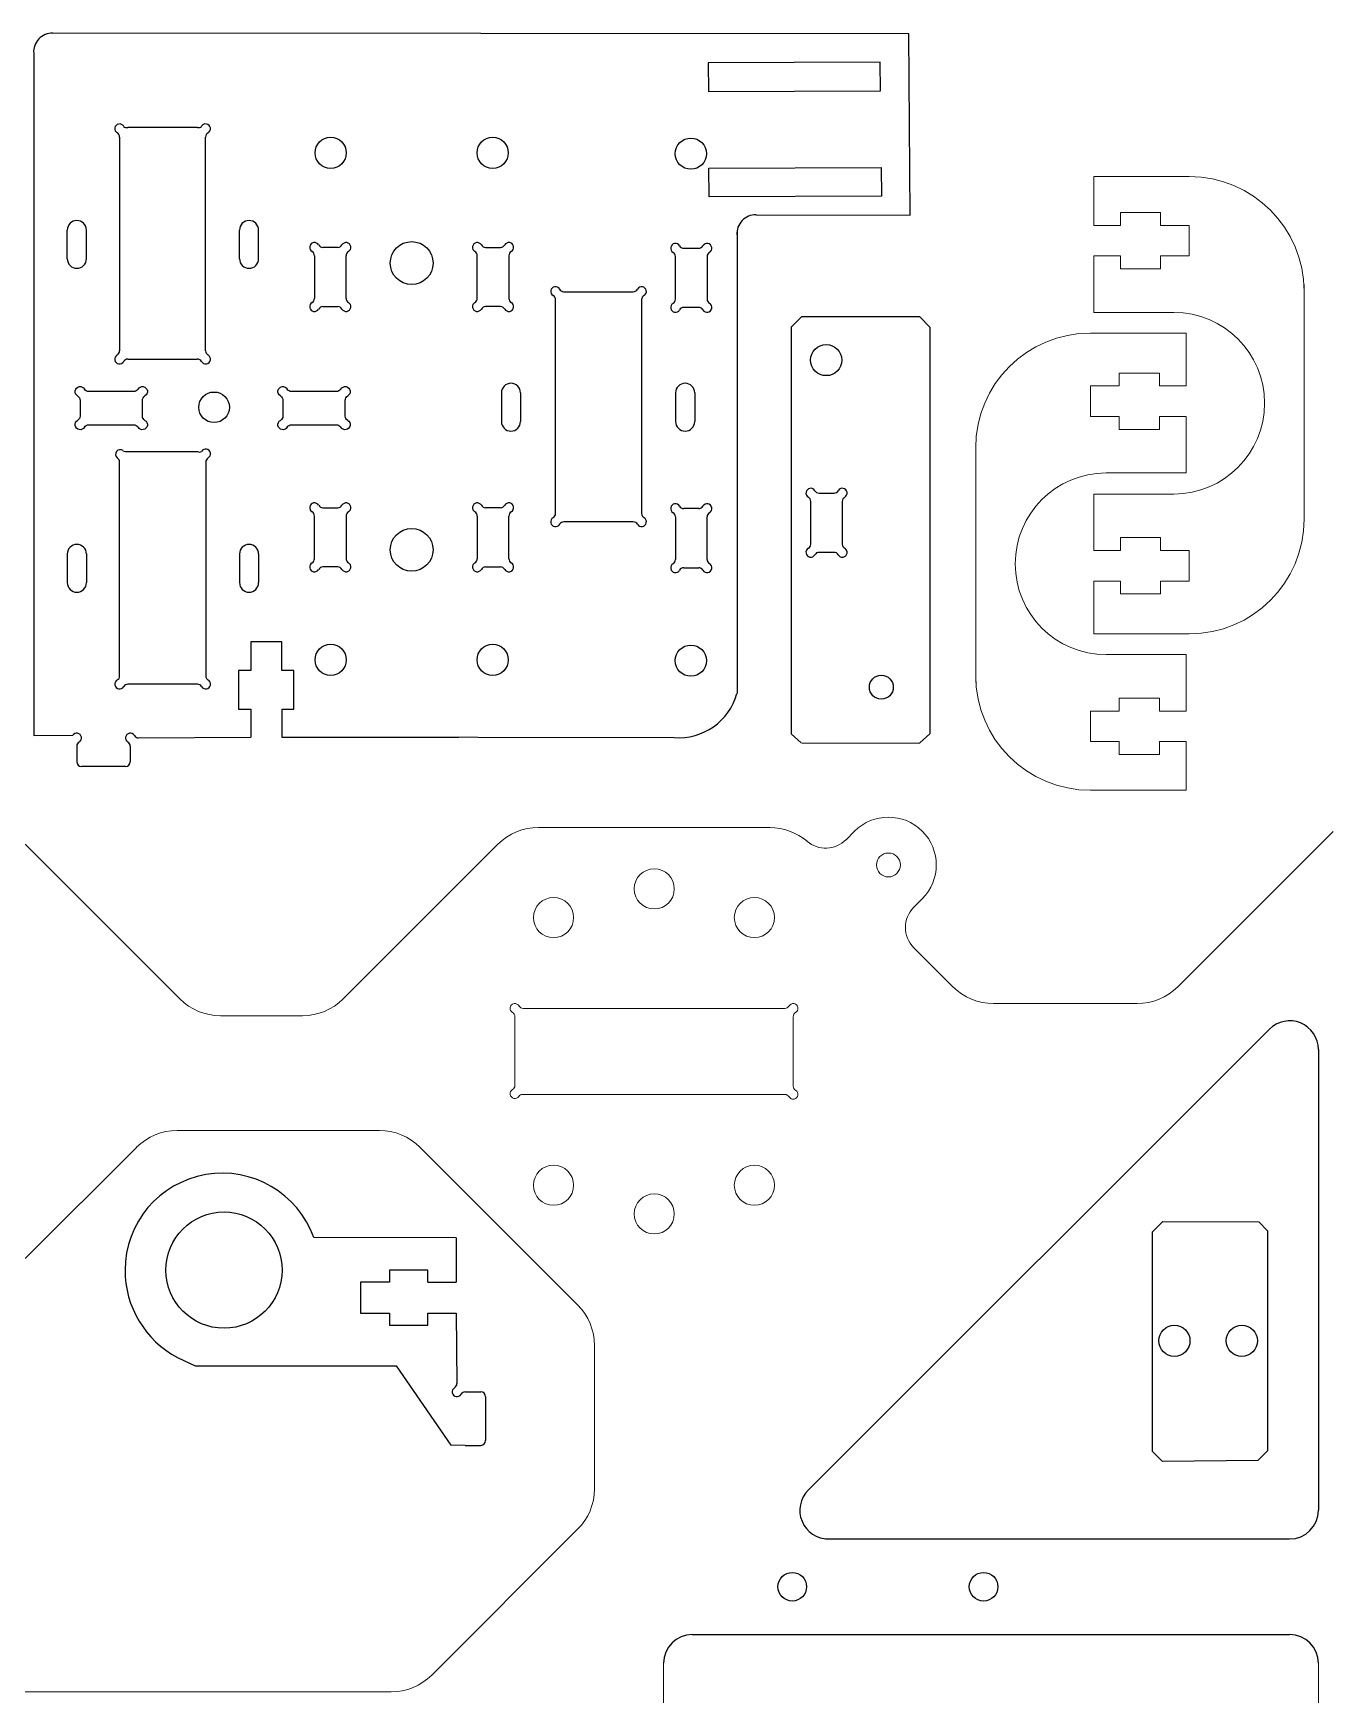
# Model space of a CAD drawing. Header units: millimetres. Extents: x 715 to 1181, y 394 to 754.
# Drawn here: x 889.4 to 1024.5, y 574.7 to 748.5 of the extents above; entities that cross this region are included whole.
import ezdxf

# ---------------------------------------------------------------- set-up
doc = ezdxf.new("R2010")
doc.units = ezdxf.units.MM
doc.layers.add('WHITE', color=7, linetype='Continuous', true_color=0xffffff)

# ---------------------------------------------------------------- blocks, each defined once
blk = doc.blocks.new('dghjdhy')
at = {"layer": 'WHITE', "linetype": 'Continuous'}
for p, q in [((840.02, 439.4), (844.49, 439.4)), ((839.16, 436.97), (839.16, 438.54)), ((845.36, 438.54), (845.36, 436.97)), ((844.49, 436.1), (840.02, 436.1))]:
    blk.add_line(p, q, dxfattribs=at)
for centre, start, end in [((839.16, 439.4), 30.0002, 240), ((838.66, 438.54), 0, 60), ((840.02, 439.9), 210.0002, 270), ((844.49, 439.9), 270, 330), ((845.36, 439.4), 300.0002, 150), ((845.86, 438.54), 120.0002, 180), ((839.16, 436.1), 120.0002, 330), ((838.66, 436.97), 300.0002, 0), ((840.02, 435.6), 90, 150), ((844.49, 435.6), 30.0002, 90), ((845.36, 436.1), 210.0002, 60), ((845.86, 436.97), 180, 240)]:
    blk.add_arc(centre, 0.5, start, end, dxfattribs=at)
blk = doc.blocks.new('hhtj')
at = {"layer": 'WHITE', "linetype": 'Continuous'}
for p, q in [((818.82, 439.4), (823.29, 439.4)), ((817.96, 436.97), (817.96, 438.54)), ((824.16, 438.54), (824.16, 436.97)), ((823.29, 436.1), (818.82, 436.1))]:
    blk.add_line(p, q, dxfattribs=at)
for centre, start, end in [((817.96, 439.4), 30.0002, 240), ((817.46, 438.54), 0, 60), ((818.82, 439.9), 210.0002, 270), ((823.29, 439.9), 270, 330), ((824.16, 439.4), 300.0002, 150), ((824.66, 438.54), 120.0002, 180), ((817.96, 436.1), 120.0002, 330), ((817.46, 436.97), 300.0002, 0), ((818.82, 435.6), 90, 150), ((823.29, 435.6), 30.0002, 90), ((824.16, 436.1), 210.0002, 60), ((824.66, 436.97), 180, 240)]:
    blk.add_arc(centre, 0.5, start, end, dxfattribs=at)

msp = doc.modelspace()

# ---------------------------------------------------------------- linework, layer by layer
for p, q in [((980.92, 748.42), (891.43, 748.5)), ((981.08, 729.48), (980.92, 748.42)), ((977.94, 745.48), (959.94, 745.39)), ((959.94, 745.39), (959.97, 742.39)), ((977.97, 742.48), (977.94, 745.48)), ((959.97, 742.39), (977.97, 742.48)), ((960.03, 734.39), (978.03, 734.46)), ((960.06, 731.39), (960.03, 734.39)), ((978.03, 734.46), (978.06, 731.46)), ((978.06, 731.46), (960.06, 731.39)), ((964.95, 729.5), (981.08, 729.48)), ((892.95, 724.91), (892.95, 727.91)), ((894.95, 724.91), (894.95, 727.91)), ((910.95, 724.91), (910.95, 727.91)), ((912.95, 724.91), (912.95, 727.91)), ((968.64, 717.77), (969.69, 718.83)), ((968.64, 717.77), (969.69, 718.83)), ((982.06, 718.83), (969.69, 718.83)), ((982.06, 718.83), (969.69, 718.83)), ((983.11, 717.77), (982.06, 718.83)), ((983.11, 717.77), (982.06, 718.83)), ((938.33, 710.88), (938.33, 707.88)), ((940.33, 710.88), (940.33, 707.88)), ((956.54, 710.88), (956.54, 707.88)), ((958.54, 710.88), (958.54, 707.88)), ((892.95, 694.03), (892.95, 691.03)), ((894.95, 694.03), (894.95, 691.03)), ((910.95, 694.03), (910.95, 691.03)), ((912.95, 694.03), (912.95, 691.03)), ((912.14, 677.81), (912.14, 674.85)), ((915.36, 677.81), (915.36, 674.85)), ((900.39, 674.79), (912.14, 674.85)), ((915.36, 674.85), (933.88, 674.85)), ((969.67, 674.27), (968.64, 675.23)), ((969.67, 674.27), (968.64, 675.23)), ((982.08, 674.27), (983.11, 675.23)), ((982.08, 674.27), (983.11, 675.23)), ((969.73, 674.25), (982.08, 674.28)), ((969.73, 674.25), (982.08, 674.28)), ((1006.4, 623.14), (1007.49, 624.22)), ((1006.4, 623.14), (1007.49, 624.22)), ((1007.49, 624.22), (1017.51, 624.17)), ((1007.49, 624.22), (1017.51, 624.17)), ((1017.51, 624.17), (1018.47, 623.21)), ((1017.51, 624.17), (1018.47, 623.21)), ((933.59, 622.5), (918.73, 622.52)), ((933.59, 622.5), (933.61, 617.85)), ((930.65, 617.85), (933.61, 617.85)), ((930.65, 614.63), (933.61, 614.63)), ((904.46, 609.98), (906.33, 609.12)), ((906.33, 609.12), (927.33, 609.12)), ((927.33, 609.12), (933.03, 600.82)), ((934.55, 600.79), (933.03, 600.82)), ((1007.46, 599.1), (1006.4, 600.16)), ((1007.46, 599.1), (1006.4, 600.16)), ((1018.47, 600.25), (1017.41, 599.2)), ((1018.47, 600.25), (1017.41, 599.2)), ((1017.41, 599.2), (1007.46, 599.1)), ((1017.41, 599.2), (1007.46, 599.1))]:
    msp.add_line(p, q)
at = {"color": 7, "linetype": 'Continuous', "lineweight": 15}
for p, q in [((1000.25, 733.5), (1000.25, 728.4)), ((1010.25, 733.5), (1000.25, 733.5)), ((1000.25, 728.4), (1003.05, 728.4)), ((1003.05, 729.75), (1007.25, 729.75)), ((1003.05, 728.4), (1003.05, 729.75)), ((1007.25, 729.75), (1007.25, 728.39)), ((1007.25, 728.39), (1010.25, 728.4)), ((1010.25, 728.4), (1010.25, 725.2)), ((1003.05, 725.2), (1000.25, 725.2)), ((1000.25, 725.2), (1000.25, 719.3)), ((1003.05, 723.85), (1003.05, 725.2)), ((1007.25, 725.2), (1007.25, 723.85)), ((1010.25, 725.2), (1007.25, 725.2)), ((1007.25, 723.85), (1003.05, 723.85)), ((1022.25, 697.67), (1022.25, 722.21)), ((1000.25, 719.3), (1008.62, 719.3)), ((1009.92, 717.14), (999.92, 717.14)), ((1009.92, 711.6), (1009.92, 717.14)), ((1002.92, 712.95), (1007.12, 712.95)), ((1002.92, 711.6), (1002.92, 712.95)), ((1007.12, 712.95), (1007.12, 711.6)), ((999.92, 711.6), (1002.92, 711.6)), ((999.92, 708.4), (999.92, 711.6)), ((1007.12, 711.6), (1009.92, 711.6)), ((1002.92, 708.4), (999.92, 708.4)), ((1002.92, 707.05), (1002.92, 708.4)), ((1007.12, 708.4), (1007.12, 707.05)), ((1009.92, 708.4), (1007.12, 708.4)), ((1009.92, 702.5), (1009.92, 708.4)), ((1007.12, 707.05), (1002.92, 707.05)), ((987.92, 705.14), (987.92, 680.6)), ((1001.55, 702.5), (1009.92, 702.5)), ((1000.25, 700.3), (1000.25, 694.4)), ((1008.62, 700.3), (1000.25, 700.3)), ((1003.05, 695.75), (1007.25, 695.75)), ((1003.05, 694.4), (1003.05, 695.75)), ((1007.25, 695.75), (1007.25, 694.4)), ((1000.25, 694.4), (1003.05, 694.4)), ((1007.25, 694.4), (1010.25, 694.4)), ((1010.25, 694.4), (1010.25, 691.2)), ((1000.25, 691.2), (1000.25, 685.67)), ((1003.05, 691.2), (1000.25, 691.2)), ((1003.05, 689.85), (1003.05, 691.2)), ((1010.25, 691.2), (1007.25, 691.2)), ((1007.25, 691.2), (1007.25, 689.85)), ((1007.25, 689.85), (1003.05, 689.85)), ((1000.25, 685.67), (1010.25, 685.67)), ((1009.92, 683.5), (1001.55, 683.5)), ((1009.92, 677.6), (1009.92, 683.5)), ((1002.92, 678.95), (1007.12, 678.95)), ((1002.92, 677.6), (1002.92, 678.95)), ((1007.12, 678.95), (1007.12, 677.6)), ((999.92, 677.6), (1002.92, 677.6)), ((999.92, 674.4), (999.92, 677.6)), ((1007.12, 677.6), (1009.92, 677.6)), ((1002.92, 674.42), (999.92, 674.4)), ((1002.92, 673.05), (1002.92, 674.42)), ((1007.12, 674.4), (1007.12, 673.05)), ((1009.92, 674.4), (1007.12, 674.4)), ((1009.92, 669.31), (1009.92, 674.4)), ((1007.12, 673.05), (1002.92, 673.05)), ((999.92, 669.31), (1009.92, 669.31)), ((942.2, 665.42), (966.38, 665.42)), ((975.25, 665.03), (974.36, 664.13)), ((1025.29, 665), (1009.05, 648.75)), ((888.55, 663.67), (904.72, 647.49)), ((921.79, 647.49), (937.96, 663.67)), ((981.45, 657.08), (982.32, 657.96)), ((981.45, 652.84), (985.53, 648.75)), ((989.77, 647), (1004.8, 647)), ((908.96, 645.73), (917.54, 645.73)), ((939.74, 645.63), (939.74, 638.44)), ((967.97, 646.5), (940.6, 646.5)), ((968.84, 638.36), (968.84, 645.63)), ((1018.62, 644.32), (970.41, 596.12)), ((940.55, 637.5), (967.97, 637.5)), ((904.44, 633.73), (925.57, 633.73)), ((888.55, 620.33), (900.2, 631.98)), ((929.81, 631.98), (946.3, 615.49)), ((948.06, 611.25), (948.06, 596.25)), ((931.05, 576.75), (946.3, 592.01)), ((955.29, 578), (955.29, 533.65)), ((1023.74, 471.79), (1023.74, 578)), ((821.77, 575), (926.8, 575))]:
    msp.add_line(p, q, dxfattribs=at)
at = {"linetype": 'ByBlock'}
for p, q in [((968.64, 717.77), (968.64, 675.23)), ((968.64, 717.77), (968.64, 675.23)), ((983.11, 717.77), (983.11, 675.23)), ((983.11, 717.77), (983.11, 675.23)), ((893.5, 675.04), (889.45, 675.02))]:
    msp.add_line(p, q, dxfattribs=at)
at = {"color": 7, "linetype": 'Continuous'}
for p, q in [((1023.74, 642.2), (1023.74, 594)), ((972.23, 591), (1020.74, 591)), ((958.29, 581), (1020.74, 581))]:
    msp.add_line(p, q, dxfattribs=at)
for points in [[(889.44, 746.41), (889.45, 675.02)], [(962.97, 727.74), (962.97, 709.42)], [(962.97, 724.42), (962.97, 694.42)], [(962.97, 709.42), (962.97, 679.42)], [(956.39, 674.81), (915.36, 674.85)], [(899.03, 671.79), (894.44, 671.79)], [(1006.4, 600.16), (1006.4, 623.14)], [(1006.4, 600.16), (1006.4, 623.14)], [(1018.47, 600.25), (1018.47, 623.21)], [(1018.47, 600.25), (1018.47, 623.21)], [(933.61, 614.63), (933.68, 607.25)], [(936.68, 605.88), (936.68, 601.29)]]:
    msp.add_lwpolyline(points)
for centre, radius in [((920.48, 735.98), 1.63), ((937.42, 735.98), 1.63), ((958.14, 735.9), 1.63), ((928.95, 724.46), 2.24), ((972.29, 714.31), 1.63), ((972.29, 714.31), 1.63), ((928.95, 694.46), 2.24), ((920.48, 682.95), 1.63), ((937.42, 682.95), 1.63), ((958.14, 682.87), 1.63), ((909.33, 619.12), 6.08), ((1008.69, 611.73), 1.63), ((1008.69, 611.73), 1.63), ((1015.74, 611.73), 1.63), ((1015.74, 611.73), 1.63)]:
    msp.add_circle(centre, radius)
at = {"color": 7}
msp.add_circle((978.05, 680.09), 1.25, dxfattribs=at)
at = {"color": 7, "linetype": 'Continuous', "lineweight": 15}
for centre, radius in [((978.79, 661.5), 1.25), ((954.31, 659), 2.1), ((943.78, 656), 2.1), ((964.78, 656), 2.1), ((943.78, 628), 2.1), ((964.78, 628), 2.1), ((954.31, 625), 2.1)]:
    msp.add_circle(centre, radius, dxfattribs=at)
at = {"color": 7, "linetype": 'Continuous'}
for centre in [(968.74, 586), (988.74, 586)]:
    msp.add_circle(centre, 1.5, dxfattribs=at)
for centre, radius, start, end in [((891.38, 746.55), 1.95, 88.4898, 184.0849), ((893.95, 727.91), 1, 0, 180), ((911.95, 727.91), 1, 0, 180), ((964.9, 727.55), 1.95, 88.4898, 184.0849), ((893.95, 724.91), 1, 180, 0), ((911.95, 724.91), 1, 180, 0), ((939.33, 710.88), 1, 0, 180), ((957.54, 710.88), 1, 0, 180), ((939.33, 707.88), 1, 180, 0), ((957.54, 707.88), 1, 180, 0), ((899.2, 705.78), 1.04, 245.5198, 274.3298), ((893.95, 694.03), 1, 0, 180), ((911.95, 694.03), 1, 0, 180), ((893.95, 691.03), 1, 180, 0), ((911.95, 691.03), 1, 180, 0), ((956.86, 681.14), 6.34, 265.7797, 344.235), ((909.15, 619.09), 10.17, 19.7118, 179.8227), ((909.33, 619.12), 10.35, 180, 241.9235)]:
    msp.add_arc(centre, radius, start, end)
at = {"color": 7, "linetype": 'Continuous', "lineweight": 15}
for centre, radius, start, end in [((1010.25, 721.5), 12, 0, 90), ((1008.62, 709.8), 9.5, 270, 90), ((999.92, 705.14), 12, 90, 180), ((1001.55, 693), 9.5, 90, 270), ((1010.25, 697.67), 12, 270, 0), ((999.92, 681.31), 12, 180, 270), ((978.79, 661.5), 5, 315, 135), ((942.2, 659.42), 6, 90, 135.0001), ((966.38, 659.42), 6, 49.3862, 90), ((972.23, 666.26), 3, 229.3862, 315), ((983.57, 654.96), 3, 135, 225), ((989.77, 653), 6, 225, 270.0001), ((1004.8, 653), 6, 270, 315), ((908.96, 651.73), 6, 225, 270), ((917.54, 651.73), 6, 270, 315.0001), ((939.74, 646.5), 0.5, 30, 240), ((940.6, 647), 0.5, 210, 270), ((967.97, 647), 0.5, 270, 330), ((968.84, 646.5), 0.5, 300, 150), ((939.24, 645.63), 0.5, 0, 60), ((969.34, 645.63), 0.5, 120, 180), ((939.74, 637.57), 0.5, 120, 324.6125), ((939.24, 638.44), 0.5, 300, 360), ((968.84, 637.5), 0.5, 210, 60), ((969.34, 638.36), 0.5, 180, 240), ((940.55, 637), 0.5, 90, 144.6125), ((967.97, 637), 0.5, 30, 90), ((904.44, 627.73), 6, 90, 135), ((925.57, 627.73), 6, 45, 90), ((942.06, 611.25), 6, 360, 45), ((942.06, 596.25), 6, 315, 0), ((926.8, 581), 6, 270, 315)]:
    msp.add_arc(centre, radius, start, end, dxfattribs=at)
at = {"color": 7, "linetype": 'Continuous'}
for centre, start, end in [((1020.74, 642.2), 0, 135), ((972.53, 594), 135, 270), ((1020.74, 594), 270, 0), ((958.29, 578), 90, 180), ((1020.74, 578), 0, 90)]:
    msp.add_arc(centre, 3, start, end, dxfattribs=at)
at = {"layer": 'WHITE', "linetype": 'Continuous'}
for p, q in [((906.55, 738.65), (899.28, 738.65)), ((898.41, 737.64), (898.41, 715.27)), ((907.41, 715.27), (907.41, 737.64)), ((918.79, 725.23), (918.79, 720.76)), ((921.23, 726.1), (919.66, 726.1)), ((922.09, 720.76), (922.09, 725.23)), ((935.81, 720.76), (935.81, 725.23)), ((936.67, 726.1), (938.24, 726.1)), ((939.11, 725.23), (939.11, 720.76)), ((956.53, 720.68), (956.53, 725.15)), ((957.39, 726.01), (958.96, 726.01)), ((959.83, 725.15), (959.83, 720.68)), ((944.84, 721.45), (952.11, 721.45)), ((919.66, 719.9), (921.23, 719.9)), ((938.24, 719.9), (936.67, 719.9)), ((943.99, 698.26), (943.99, 720.63)), ((952.99, 720.63), (952.99, 698.26)), ((958.96, 719.81), (957.39, 719.81)), ((899.27, 714.41), (906.54, 714.41)), ((899.28, 704.74), (906.55, 704.74)), ((898.42, 681.27), (898.42, 703.64)), ((907.42, 703.64), (907.42, 681.27)), ((971.54, 700.4), (973.11, 700.4)), ((971.54, 700.4), (973.11, 700.4)), ((919.66, 698.87), (921.23, 698.87)), ((938.24, 698.87), (936.67, 698.87)), ((958.96, 698.78), (957.39, 698.78)), ((970.67, 695.06), (970.67, 699.53)), ((970.67, 695.06), (970.67, 699.53)), ((973.97, 699.53), (973.97, 695.06)), ((973.97, 699.53), (973.97, 695.06)), ((918.79, 693.53), (918.79, 698)), ((922.09, 698), (922.09, 693.53)), ((935.81, 698), (935.81, 693.53)), ((939.11, 693.53), (939.11, 698)), ((952.12, 697.39), (944.85, 697.39)), ((956.53, 697.91), (956.53, 693.45)), ((959.83, 693.45), (959.83, 697.91)), ((973.11, 694.2), (971.54, 694.2)), ((973.11, 694.2), (971.54, 694.2)), ((921.23, 692.67), (919.66, 692.67)), ((936.67, 692.67), (938.24, 692.67)), ((957.39, 692.58), (958.96, 692.58)), ((915.36, 684.85), (912.14, 684.85)), ((912.14, 684.85), (912.14, 681.83)), ((915.36, 681.83), (915.36, 684.85)), ((912.14, 681.83), (910.86, 681.83)), ((910.86, 681.83), (910.86, 677.81)), ((916.64, 681.83), (915.36, 681.83)), ((916.64, 677.81), (916.64, 681.83)), ((906.55, 680.41), (899.29, 680.41)), ((910.86, 677.81), (912.14, 677.81)), ((915.36, 677.81), (916.64, 677.81)), ((893.93, 673.92), (893.93, 672.29)), ((899.53, 673.92), (899.53, 672.29)), ((926.63, 619.13), (926.63, 617.85)), ((930.65, 619.13), (926.63, 619.13)), ((930.65, 617.85), (930.65, 619.13)), ((923.61, 617.85), (923.61, 614.63)), ((926.63, 617.85), (923.61, 617.85)), ((923.61, 614.63), (926.63, 614.63)), ((926.63, 614.63), (926.63, 613.35)), ((930.65, 613.35), (930.65, 614.63)), ((926.63, 613.35), (930.65, 613.35)), ((934.55, 606.38), (936.18, 606.38)), ((934.55, 600.79), (936.18, 600.79))]:
    msp.add_line(p, q, dxfattribs=at)
msp.add_circle((908.29, 709.37), 1.6, dxfattribs=at)
for centre, radius, start, end in [((898.41, 738.51), 0.5, 30, 239.9998), ((899.15, 739.09), 0.455, 227.0073, 287.0073), ((906.68, 739.07), 0.435, 253.5921, 313.5919), ((907.41, 738.51), 0.5, 300, 149.9998), ((897.91, 737.64), 0.5, 0, 59.9998), ((907.91, 737.64), 0.5, 120, 180), ((918.79, 726.1), 0.5, 30, 239.9998), ((922.09, 726.1), 0.5, 300, 149.9998), ((935.81, 726.1), 0.5, 30.0002, 240), ((939.11, 726.1), 0.5, 300.0002, 150), ((956.53, 726.01), 0.5, 30.0002, 240), ((959.83, 726.01), 0.5, 300.0002, 150), ((918.29, 725.23), 0.5, 0, 59.9998), ((919.66, 726.6), 0.5, 210, 270), ((921.23, 726.6), 0.5, 270, 329.9998), ((922.59, 725.23), 0.5, 120, 180), ((935.31, 725.23), 0.5, 0, 60), ((936.67, 726.6), 0.5, 210.0002, 270), ((938.24, 726.6), 0.5, 270, 330), ((939.61, 725.23), 0.5, 120.0002, 180), ((956.03, 725.15), 0.5, 0, 60), ((957.39, 726.51), 0.5, 210.0002, 270), ((958.96, 726.51), 0.5, 270, 330), ((960.33, 725.15), 0.5, 120.0002, 180), ((943.99, 721.49), 0.5, 30.0002, 240), ((944.88, 721.96), 0.513, 205.5464, 265.5462), ((952.08, 721.98), 0.53, 273.2146, 333.2146), ((952.99, 721.49), 0.5, 300.0002, 150), ((918.79, 719.9), 0.5, 120, 329.9998), ((918.29, 720.76), 0.5, 300, 0), ((919.66, 719.4), 0.5, 90, 149.9998), ((921.23, 719.4), 0.5, 30, 90), ((922.09, 719.9), 0.5, 210, 59.9998), ((922.59, 720.76), 0.5, 180, 239.9998), ((935.81, 719.9), 0.5, 120.0002, 330), ((935.31, 720.76), 0.5, 300.0002, 0), ((936.67, 719.4), 0.5, 90, 150), ((938.24, 719.4), 0.5, 30.0002, 90), ((939.11, 719.9), 0.5, 210.0002, 60), ((939.61, 720.76), 0.5, 180, 240), ((943.49, 720.63), 0.5, 0, 60), ((953.49, 720.63), 0.5, 120.0002, 180), ((956.53, 719.81), 0.5, 120.0002, 330), ((956.03, 720.68), 0.5, 300.0002, 0), ((957.39, 719.31), 0.5, 90, 150), ((958.96, 719.31), 0.5, 30.0002, 90), ((959.83, 719.81), 0.5, 210.0002, 60), ((960.33, 720.68), 0.5, 180, 240), ((898.41, 714.41), 0.5, 120.0002, 330), ((897.91, 715.27), 0.5, 300.0002, 0), ((899.27, 713.91), 0.5, 90, 150), ((906.54, 713.91), 0.5, 30.0002, 90), ((907.41, 714.41), 0.5, 210.0002, 60), ((907.91, 715.27), 0.5, 180, 240), ((898.48, 704.45), 0.486, 52.8137, 230.3007), ((897.92, 703.64), 0.5, 0, 60), ((906.76, 705.13), 0.437, 241.5181, 301.5181), ((907.42, 704.51), 0.5, 300.0002, 150), ((907.92, 703.64), 0.5, 120.0002, 180), ((970.67, 700.4), 0.5, 30.0002, 240), ((970.67, 700.4), 0.5, 30.0002, 240), ((971.54, 700.9), 0.5, 210.0002, 270), ((971.54, 700.9), 0.5, 210.0002, 270), ((973.11, 700.9), 0.5, 270, 330), ((973.11, 700.9), 0.5, 270, 330), ((973.97, 700.4), 0.5, 300.0002, 150), ((973.97, 700.4), 0.5, 300.0002, 150), ((918.79, 698.87), 0.5, 30.0002, 240), ((919.66, 699.37), 0.5, 210.0002, 270), ((921.23, 699.37), 0.5, 270, 330), ((922.09, 698.87), 0.5, 300.0002, 150), ((935.81, 698.87), 0.5, 30, 239.9998), ((936.67, 699.37), 0.5, 210, 270), ((938.24, 699.37), 0.5, 270, 329.9998), ((939.11, 698.87), 0.5, 300, 149.9998), ((956.53, 698.78), 0.5, 30, 239.9998), ((957.39, 699.28), 0.5, 210, 270), ((958.96, 699.28), 0.5, 270, 329.9998), ((959.83, 698.78), 0.5, 300, 149.9998), ((970.17, 699.53), 0.5, 0, 60), ((970.17, 699.53), 0.5, 0, 60), ((974.47, 699.53), 0.5, 120.0002, 180), ((974.47, 699.53), 0.5, 120.0002, 180), ((918.29, 698), 0.5, 0, 60), ((922.59, 698), 0.5, 120.0002, 180), ((935.31, 698), 0.5, 0, 59.9998), ((939.61, 698), 0.5, 120, 180), ((943.99, 697.39), 0.5, 120, 329.9998), ((943.49, 698.26), 0.5, 300, 0), ((944.85, 696.89), 0.5, 90, 149.9998), ((952.12, 696.89), 0.5, 30, 90), ((952.99, 697.39), 0.5, 210, 59.9998), ((953.49, 698.26), 0.5, 180, 239.9998), ((956.03, 697.91), 0.5, 0, 59.9998), ((960.33, 697.91), 0.5, 120, 180), ((918.29, 693.53), 0.5, 300.0002, 0), ((922.59, 693.53), 0.5, 180, 240), ((935.31, 693.53), 0.5, 300, 0), ((939.61, 693.53), 0.5, 180, 239.9998), ((956.03, 693.45), 0.5, 300, 0), ((960.33, 693.45), 0.5, 180, 239.9998), ((970.67, 694.2), 0.5, 120.0002, 330), ((970.67, 694.2), 0.5, 120.0002, 330), ((970.17, 695.06), 0.5, 300.0002, 0), ((970.17, 695.06), 0.5, 300.0002, 0), ((971.54, 693.7), 0.5, 90, 150), ((971.54, 693.7), 0.5, 90, 150), ((973.11, 693.7), 0.5, 30.0002, 90), ((973.11, 693.7), 0.5, 30.0002, 90), ((973.97, 694.2), 0.5, 210.0002, 60), ((973.97, 694.2), 0.5, 210.0002, 60), ((974.47, 695.06), 0.5, 180, 240), ((974.47, 695.06), 0.5, 180, 240), ((918.79, 692.67), 0.5, 120.0002, 330), ((919.66, 692.17), 0.5, 90, 150), ((921.23, 692.17), 0.5, 30.0002, 90), ((922.09, 692.67), 0.5, 210.0002, 60), ((935.81, 692.67), 0.5, 120, 329.9998), ((936.67, 692.17), 0.5, 90, 149.9998), ((938.24, 692.17), 0.5, 30, 90), ((939.11, 692.67), 0.5, 210, 59.9998), ((956.53, 692.58), 0.5, 120, 329.9998), ((957.39, 692.08), 0.5, 90, 149.9998), ((958.96, 692.08), 0.5, 30, 90), ((959.83, 692.58), 0.5, 210, 59.9998), ((898.42, 680.41), 0.5, 120, 329.9998), ((897.92, 681.27), 0.5, 300, 0), ((899.29, 679.91), 0.5, 90, 149.9998), ((906.55, 679.91), 0.5, 30, 90), ((907.42, 680.41), 0.5, 210, 59.9998), ((907.92, 681.27), 0.5, 180, 239.9998), ((893.93, 674.79), 0.5, 300.0002, 150), ((894.43, 673.92), 0.5, 120.0002, 180), ((899.53, 674.79), 0.5, 30, 239.9998), ((899.03, 673.92), 0.5, 0, 59.9998), ((900.39, 675.29), 0.5, 210, 270), ((894.43, 672.29), 0.5, 180, 270), ((899.03, 672.29), 0.5, 270, 0), ((933.68, 606.38), 0.5, 120, 329.9998), ((933.18, 607.25), 0.5, 300, 0), ((934.55, 605.88), 0.5, 90, 149.9998), ((936.18, 605.88), 0.5, 0, 90), ((936.18, 601.29), 0.5, 270, 0)]:
    msp.add_arc(centre, radius, start, end, dxfattribs=at)

# ---------------------------------------------------------------- block references
at = {"linetype": 'ByBlock', "xscale": 1.05, "yscale": -1.05}
for name, p in [('hhtj', (35.43, 1168.92)), ('dghjdhy', (34.37, 1168.92))]:
    msp.add_blockref(name, p, dxfattribs=at)

doc.saveas('drawing.dxf')
